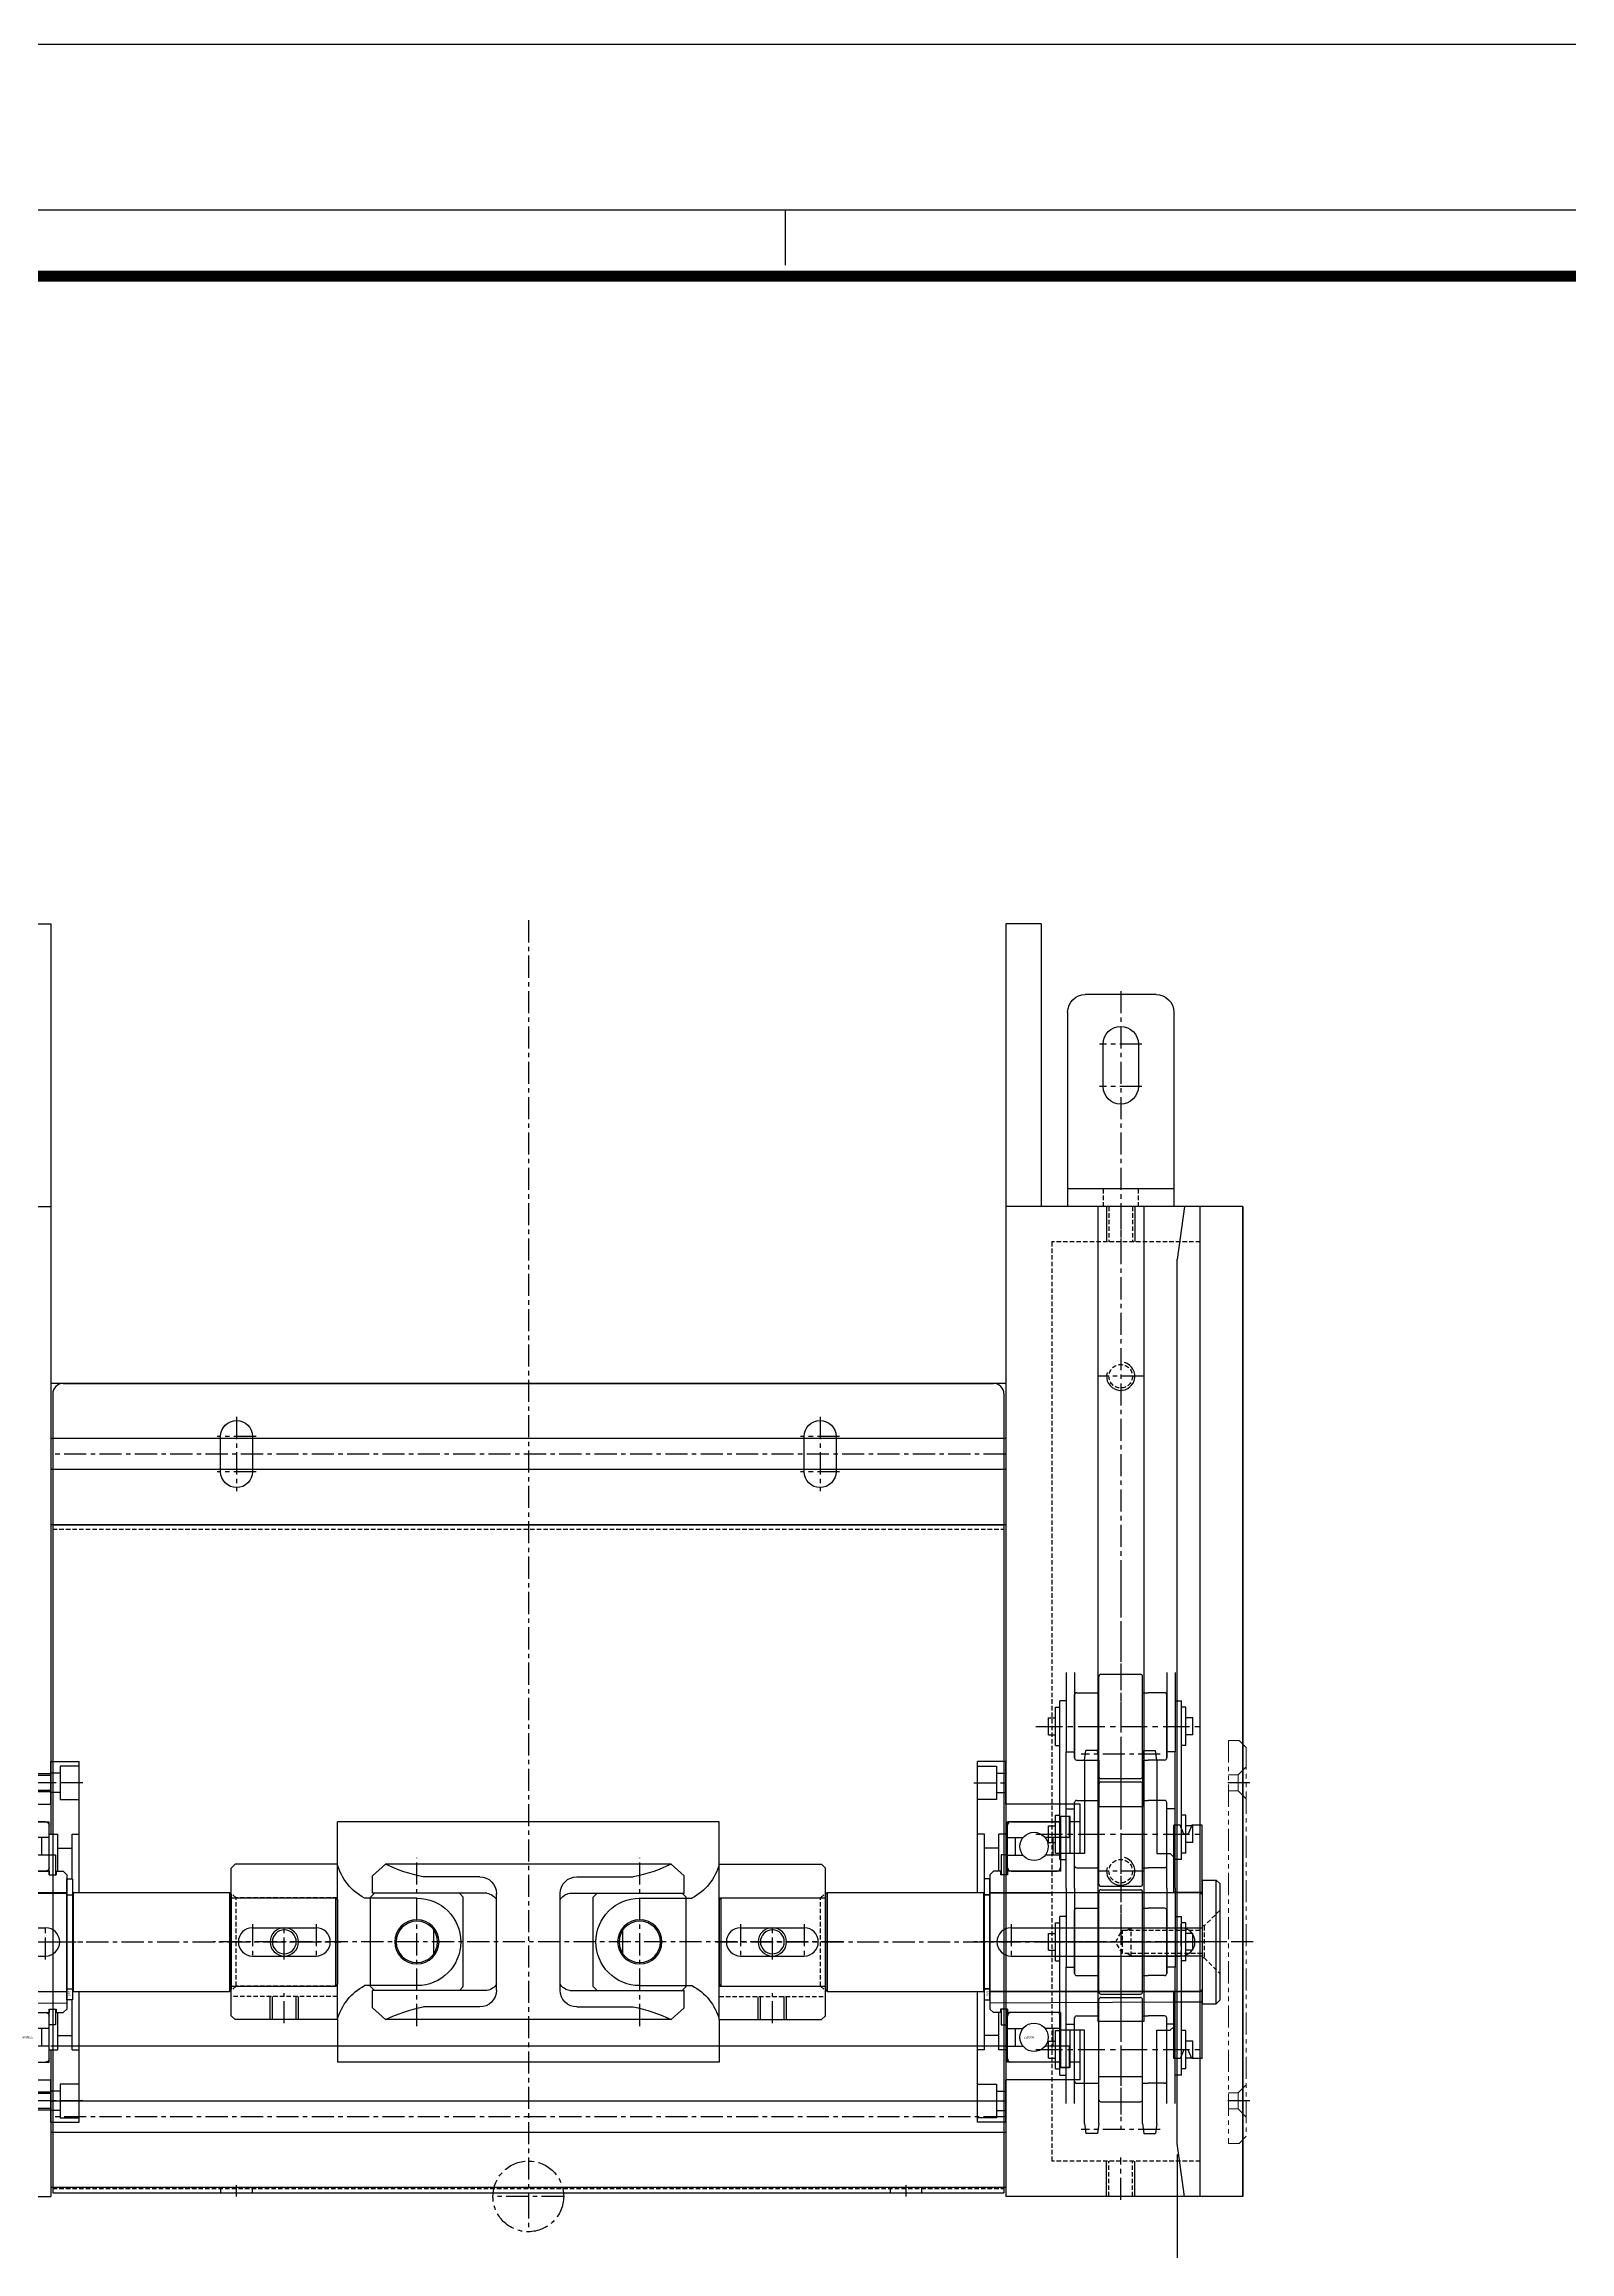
# Model space of a CAD drawing. Header units: inches. Extents: x 0 to 77285, y -118 to 40065.
# Drawn here: x 69333 to 69765, y 1114 to 1738 of the extents above; entities that cross this region are included whole.
import ezdxf
from ezdxf.enums import TextEntityAlignment as Align

# ---------------------------------------------------------------- set-up
doc = ezdxf.new("R2010")
doc.units = ezdxf.units.IN
doc.header["$LTSCALE"] = 5
doc.header["$MEASUREMENT"] = 0
for name, pattern in [('CENTER', [2, 1.25, -0.25, 0.25, -0.25]), ('HIDDEN', [0.375, 0.25, -0.125]), ('PHANTOM', [2.5, 1.25, -0.25, 0.25, -0.25, 0.25, -0.25])]:
    doc.linetypes.add(name, pattern=pattern)
for name, color, linetype in [('11', 1, 'CENTER'), ('22', 2, 'HIDDEN'), ('44', 4, 'Continuous'), ('55', 5, 'Continuous'), ('77', 40, 'HIDDEN'), ('99', 181, 'Continuous'), ('A', 8, 'Continuous'), ('B', 123, 'Continuous'), ('G', 231, 'Continuous'), ('T', 3, 'Continuous'), ('Y', 60, 'Continuous')]:
    doc.layers.add(name, color=color, linetype=linetype)
doc.layers.add('33', color=3, linetype='PHANTOM', lineweight=9)
doc.styles.add('SCI', font='')
doc.styles.get("Standard").update_dxf_attribs({"font": 'arial.ttf'})
doc.styles.get('SCI').set_extended_font_data('Gulim')
doc.dimstyles.new('SCH', dxfattribs={"dimtxt": 2.5, "dimasz": 2, "dimexe": 1.25, "dimexo": 0.625, "dimtad": 1, "dimdec": 8, "dimtxsty": 'SCI', "dimcen": 2.5, "dimclrd": 4, "dimclre": 4, "dimclrt": 7, "dimadec": 8, "dimazin": 2, "dimtfac": 1, "dimtdec": 8, "dimtmove": 0, "dimatfit": 3, "dimfxl": 1, "dimarcsym": 0})

# ---------------------------------------------------------------- blocks, each defined once
blk = doc.blocks.new('A$C60684f4e')
at = {"color": 2}
blk.add_line((172.5, -10), (172.5, -7.5), dxfattribs=at)
blk.add_lwpolyline([(12.5, -289.5), (12.5, -7.5), (412.5, -7.5), (412.5, -289.5)], close=True, dxfattribs=at)
at = {"color": 40, "const_width": 0.5}
blk.add_lwpolyline([(15.5, -286.5), (15.5, -10.5), (409.5, -10.5), (409.5, -286.5)], close=True, dxfattribs=at)
at = {"layer": 'Defpoints', "color": 1}
blk.add_lwpolyline([(0, -297), (0, 0), (420, 0), (420, -297)], close=True, dxfattribs=at)
blk = doc.blocks.new('A$Cb686dc58')
for p, q in [((0, 17.5), (0, -17.5)), ((0, 17.5), (4, 17.5)), ((4, 17.5), (5, 16.5)), ((4, -17.5), (4, 17.5)), ((5, 16.5), (5, -16.5)), ((0, -17.5), (4, -17.5)), ((4, -17.5), (5, -16.5))]:
    blk.add_line(p, q)
at = {"layer": '11'}
blk.add_line((6, 0), (-1, 0), dxfattribs=at)
at = {"layer": '22'}
for p, q in [((5, 8.9), (0.6, 4.5)), ((0.6, 4.5), (0, 4.5)), ((0.6, 4.5), (0.6, -4.5)), ((0.6, -4.5), (0, -4.5)), ((0.6, -4.5), (5, -8.9))]:
    blk.add_line(p, q, dxfattribs=at)
blk = doc.blocks.new('wehgweh3h4')
for p, q in [((-144.09, -1875.51), (-145.21, -1876.63)), ((-145.21, -1876.63), (-145.21, -1918.38)), ((-115.21, -1875.51), (-144.09, -1875.51)), ((-134.21, -1875.51), (-134.21, -1882.01)), ((-133.59, -1875.51), (-133.59, -1882.01)), ((-126.83, -1875.51), (-126.83, -1882.01)), ((-126.21, -1875.51), (-126.21, -1882.01)), ((-115.21, -1875.51), (-115.21, -1919.51)), ((-105.28, -1878.83), (-101.61, -1875.51)), ((-105.28, -1878.83), (-105.28, -1883.76)), ((-20.82, -1875.51), (-101.61, -1875.51)), ((-74.95, -1879.09), (-90.9, -1879.09)), ((-47.48, -1879.09), (-31.53, -1879.09)), ((-17.15, -1878.83), (-20.82, -1875.51)), ((-17.15, -1878.83), (-17.15, -1883.76)), ((-7.21, -1875.51), (21.66, -1875.51)), ((-7.21, -1875.51), (-7.21, -1919.51)), ((3.79, -1875.51), (3.79, -1882.01)), ((4.41, -1875.51), (4.41, -1882.01)), ((11.17, -1875.51), (11.17, -1882.01)), ((11.79, -1875.51), (11.79, -1882.01)), ((21.66, -1875.51), (22.79, -1876.63)), ((22.79, -1876.63), (22.79, -1918.38)), ((22.79, -1876.63), (22.79, -1918.38)), ((-92.71, -1885.13), (-107.5, -1885.13)), ((-105.84, -1884.88), (-104.71, -1883.76)), ((-105.84, -1884.88), (-105.84, -1910.13)), ((-72.92, -1883.76), (-105.28, -1883.76)), ((-79.59, -1884.88), (-80.71, -1883.76)), ((-79.59, -1884.88), (-79.59, -1910.13)), ((-70.21, -1883.83), (-70.21, -1911.18)), ((-52.21, -1883.83), (-52.21, -1911.18)), ((-49.51, -1883.76), (-17.15, -1883.76)), ((-42.84, -1884.88), (-41.71, -1883.76)), ((-42.84, -1884.88), (-42.84, -1910.13)), ((-29.71, -1885.13), (-14.93, -1885.13)), ((-16.59, -1884.88), (-17.71, -1883.76)), ((-16.59, -1884.88), (-16.59, -1910.13)), ((-87.91, -1893.51), (-87.91, -1901.51)), ((-34.52, -1893.51), (-34.52, -1901.51)), ((-92.71, -1909.88), (-107.5, -1909.88)), ((-104.71, -1911.26), (-105.84, -1910.13)), ((-79.59, -1910.13), (-80.71, -1911.26)), ((-42.84, -1910.13), (-41.71, -1911.26)), ((-29.71, -1909.88), (-14.93, -1909.88)), ((-17.71, -1911.26), (-16.59, -1910.13)), ((-72.92, -1911.26), (-105.28, -1911.26)), ((-105.28, -1911.26), (-105.28, -1916.19)), ((-105.28, -1916.19), (-101.61, -1919.51)), ((-74.95, -1915.92), (-90.9, -1915.92)), ((-49.51, -1911.26), (-17.15, -1911.26)), ((-47.48, -1915.92), (-31.53, -1915.92)), ((-17.15, -1916.19), (-20.82, -1919.51)), ((-17.15, -1911.26), (-17.15, -1916.19)), ((-144.09, -1919.51), (-145.21, -1918.38)), ((-115.21, -1919.51), (-144.09, -1919.51)), ((-20.82, -1919.51), (-101.61, -1919.51)), ((-7.21, -1919.51), (21.66, -1919.51)), ((21.66, -1919.51), (22.79, -1918.38))]:
    blk.add_line(p, q)
for centre, radius in [((-92.71, -1897.51), 6.25), ((-92.71, -1897.51), 5.85), ((-29.71, -1897.51), 6.25), ((-29.71, -1897.51), 5.85), ((-130.21, -1897.51), 4), ((-130.21, -1897.51), 3.38), ((7.79, -1897.51), 4), ((7.79, -1897.51), 3.38)]:
    blk.add_circle(centre, radius)
for centre, radius, start, end in [((-100.33, -1871.48), 15.42, 195.13842, 242.31276), ((-83.09, -1838), 41.83, 243.72225, 259.22967), ((-74.95, -1883.83), 4.74, 0, 90), ((-47.48, -1883.83), 4.74, 90, 180), ((-39.34, -1838), 41.83, 280.77033, 296.27775), ((-22.1, -1871.48), 15.42, 297.68724, 344.86158), ((-92.71, -1897.51), 12.38, 270, 90), ((-73.43, -1887.39), 3.67, 28.62612, 81.96707), ((-48.99, -1887.39), 3.67, 98.03293, 151.37388), ((-29.71, -1897.51), 12.38, 90, 270), ((-100.33, -1923.53), 15.42, 117.68724, 164.86158), ((-73.43, -1907.63), 3.67, 278.03293, 331.37388), ((-48.99, -1907.63), 3.67, 208.62612, 261.96707), ((-22.1, -1923.53), 15.42, 15.13842, 62.31276), ((-83.09, -1957.02), 41.83, 100.77033, 116.27775), ((-74.95, -1911.18), 4.74, 270, 0), ((-47.48, -1911.18), 4.74, 180, 270), ((-39.34, -1957.02), 41.83, 63.72225, 79.22967)]:
    blk.add_arc(centre, radius, start, end)
at = {"layer": '11'}
for p, q in [((-130.21, -1874.51), (-130.21, -1883.01)), ((-92.71, -1873.7), (-92.71, -1921.32)), ((-29.71, -1873.7), (-29.71, -1921.32)), ((7.79, -1874.51), (7.79, -1883.01)), ((27.79, -1897.51), (-150.21, -1897.51)), ((-130.21, -1892.51), (-130.21, -1902.51)), ((7.79, -1892.51), (7.79, -1902.51))]:
    blk.add_line(p, q, dxfattribs=at)
at = {"layer": '22'}
for p, q in [((-115.21, -1882.01), (-145.21, -1882.01)), ((-143.86, -1885.01), (-145.21, -1883.76)), ((-115.21, -1885.01), (-143.86, -1885.01)), ((-143.86, -1885.01), (-143.86, -1910.01)), ((-7.21, -1882.01), (22.79, -1882.01)), ((-7.21, -1885.01), (21.43, -1885.01)), ((21.43, -1885.01), (22.79, -1883.76)), ((21.43, -1885.01), (21.43, -1910.01)), ((-143.86, -1910.01), (-145.21, -1911.25)), ((-115.21, -1910.01), (-143.86, -1910.01)), ((-7.21, -1910.01), (21.43, -1910.01)), ((21.43, -1910.01), (22.79, -1911.25))]:
    blk.add_line(p, q, dxfattribs=at)
at = {"layer": '55'}
for p, q in [((-7.21, -1863.51), (-115.21, -1863.51)), ((-115.21, -1875.51), (-115.21, -1863.51)), ((-7.21, -1875.51), (-7.21, -1863.51)), ((-115.21, -1919.51), (-115.21, -1931.51)), ((-7.21, -1919.51), (-7.21, -1931.51)), ((-7.21, -1931.51), (-115.21, -1931.51))]:
    blk.add_line(p, q, dxfattribs=at)
blk = doc.blocks.new('A$Cb461930f')
for p, q in [((10, 12), (10.5, 12.5)), ((10.5, 12.5), (40, 12.5)), ((10.5, -12.5), (10.5, 12.5)), ((40, 13.5), (40.5, 14)), ((40, 13.5), (40, -13.5)), ((40.5, 14), (84.7, 14)), ((40.5, 14), (40.5, -14)), ((84.7, 14), (84.7, -14)), ((84.7, 13.3), (86.5, 13.3)), ((86.5, 14), (146, 14)), ((86.5, 14), (86.5, -14)), ((146, 14), (146.5, 13.5)), ((146, -14), (146, 14)), ((146.5, 13.5), (146.5, -13.5)), ((10, 12), (10, -12)), ((16, 4), (34, 4)), ((92.5, 4), (140.5, 4)), ((16, -4), (34, -4)), ((92.5, -4), (140.5, -4)), ((10, -12), (10.5, -12.5)), ((10.5, -12.5), (40, -12.5)), ((40, -13.5), (40.5, -14)), ((40.5, -14), (84.7, -14)), ((84.7, -13.3), (86.5, -13.3)), ((86.5, -14), (146, -14)), ((146, -14), (146.5, -13.5))]:
    blk.add_line(p, q)
for centre, start, end in [((16, 0), 90, 270), ((34, 0), 270, 90), ((92.5, 0), 90, 270), ((140.5, 0), 270, 90)]:
    blk.add_arc(centre, 4, start, end)
at = {"layer": '11'}
for p, q in [((9, 0), (147, 0)), ((16, 5), (16, -5)), ((34, 5), (34, -5)), ((92.5, 5), (92.5, -5)), ((140.5, 5), (140.5, -5))]:
    blk.add_line(p, q, dxfattribs=at)
at = {"layer": '22'}
for p, q in [((122.08, 0), (124, 3.32)), ((124, 3.32), (146.5, 3.32)), ((124, -3.32), (124, 3.32)), ((126.5, -4), (126.5, 4)), ((124, -3.32), (122.08, 0)), ((146.5, -3.32), (124, -3.32))]:
    blk.add_line(p, q, dxfattribs=at)
at = {"layer": 'T'}
for p, q in [((125.33, 3.32), (126.5, 4)), ((126.5, 4), (146.5, 4)), ((126.5, -4), (125.33, -3.32)), ((146.5, -4), (126.5, -4))]:
    blk.add_line(p, q, dxfattribs=at)
blk = doc.blocks.new('A$Cc4495199')
for p, q in [((-350, 17), (-349.5, 17.5)), ((-350, 17), (-350, -17)), ((-349.5, 17.5), (-203, 17.5)), ((-349.5, -17.5), (-349.5, 17.5)), ((-203, 17.5), (-203, -17.5)), ((-200, 14), (-128.3, 14)), ((-128.3, 14), (-128.3, -14)), ((-128.3, 13.3), (-126.5, 13.3)), ((-126.5, 14), (-66.5, 14)), ((-126.5, 14), (-126.5, -14)), ((-66.5, 14), (-66.5, -14)), ((-66.5, 13.3), (-64.7, 13.3)), ((-64.7, 14), (-20.5, 14)), ((-64.7, 14), (-64.7, -14)), ((-20.5, 14), (-20, 13.5)), ((-20.5, 14), (-20.5, -14)), ((-20, 13.5), (-20, -13.5)), ((-20, 12.5), (9.5, 12.5)), ((9.5, 12.5), (10, 12)), ((9.5, 12.5), (9.5, -12.5)), ((10, 12), (10, -12)), ((-334.5, 5), (-223.5, 5)), ((-120.5, 4), (-72.5, 4)), ((-14, 4), (4, 4)), ((-334.5, -5), (-223.5, -5)), ((-120.5, -4), (-72.5, -4)), ((-14, -4), (4, -4)), ((9.5, -12.5), (10, -12)), ((-350, -17), (-349.5, -17.5)), ((-349.5, -17.5), (-203, -17.5)), ((-200, -14), (-128.3, -14)), ((-128.3, -13.3), (-126.5, -13.3)), ((-126.5, -14), (-66.5, -14)), ((-66.5, -13.3), (-64.7, -13.3)), ((-64.7, -14), (-20.5, -14)), ((-20.5, -14), (-20, -13.5)), ((-20, -12.5), (9.5, -12.5))]:
    blk.add_line(p, q)
for centre, radius, start, end in [((-200, 17), 3, 180, 270), ((-334.5, 0), 5, 90, 270), ((-223.5, 0), 5, 270, 90), ((-120.5, 0), 4, 90, 270), ((-72.5, 0), 4, 270, 90), ((-14, 0), 4, 90, 270), ((4, 0), 4, 270, 90), ((-200, -17), 3, 90, 180)]:
    blk.add_arc(centre, radius, start, end)
at = {"layer": '11'}
for p, q in [((-351, 10), (-330.58, 10)), ((-351, 0), (11, 0)), ((-334.5, 6), (-334.5, -6)), ((-223.5, 6), (-223.5, -6)), ((-120.5, -5), (-120.5, 5)), ((-72.5, -5), (-72.5, 5)), ((-14, 5), (-14, -5)), ((4, 5), (4, -5)), ((-351, -10), (-330.58, -10))]:
    blk.add_line(p, q, dxfattribs=at)
at = {"layer": '22'}
for p, q in [((-335, 13), (-335, 7)), ((-350, 12.46), (-333, 12.46)), ((-333, 7.54), (-350, 7.54)), ((-333, 12.46), (-331.58, 10)), ((-333, 12.46), (-333, 7.54)), ((-331.58, 10), (-333, 7.54)), ((-350, -7.54), (-333, -7.54)), ((-333, -12.46), (-350, -12.46)), ((-335, -7), (-335, -13)), ((-333, -7.54), (-331.58, -10)), ((-333, -7.54), (-333, -12.46)), ((-331.58, -10), (-333, -12.46))]:
    blk.add_line(p, q, dxfattribs=at)
at = {"layer": 'T'}
for p, q in [((-350, 13), (-335, 13)), ((-335, 13), (-334.06, 12.46)), ((-335, 7), (-350, 7)), ((-334.06, 7.54), (-335, 7)), ((-350, -7), (-335, -7)), ((-335, -7), (-334.06, -7.54)), ((-334.06, -12.46), (-335, -13)), ((-335, -13), (-350, -13))]:
    blk.add_line(p, q, dxfattribs=at)
blk = doc.blocks.new('A$Ce3640bff')
for name, p in [('A$Cc4495199', (138, 0)), ('A$Cb461930f', (246, 0)), ('A$Cb686dc58', (392.5, 0))]:
    blk.add_blockref(name, p)
at = {"layer": '44', "xscale": -1, "rotation": 180}
blk.add_blockref('wehgweh3h4', (263.21, -1897.51), dxfattribs=at)
blk = doc.blocks.new('A$Ce95bc381')
for p, q in [((0, 280), (0, 0)), ((0, 280), (16.5, 280)), ((16.5, 280), (18.5, 265)), ((18.5, 265), (18.5, 15)), ((16.5, 0), (18.5, 15)), ((0, 0), (16.5, 0))]:
    blk.add_line(p, q)
blk = doc.blocks.new('FINALrf2040vrp-sc')
for p, q in [((0, 0), (18.7, 0)), ((6.7, 1.5), (44.1, 1.5)), ((6.7, 1.5), (6.7, 0)), ((8.2, 2.5), (8.2, 1.5)), ((8.2, 2.5), (17.2, 2.5)), ((10.715, 4.15), (14.685, 4.15)), ((10.715, 4.15), (10.715, 2.5)), ((14.685, 4.15), (14.685, 2.5)), ((17.2, 2.5), (17.2, 1.5)), ((18.7, 0), (32.1, 0)), ((18.7, 0), (18.7, -2)), ((32.1, 0), (32.1, -2)), ((50.8, 0), (32.1, 0)), ((33.6, 2.5), (42.6, 2.5)), ((33.6, 2.5), (33.6, 1.5)), ((36.115, 4.15), (36.115, 2.5)), ((36.115, 4.15), (40.085, 4.15)), ((40.085, 4.15), (40.085, 2.5)), ((42.6, 2.5), (42.6, 1.5)), ((44.1, 0), (44.1, 1.5)), ((0, -2), (20.14, -2)), ((4.76, -2.5), (4.76, -6.35)), ((20.64, -2.5), (20.64, -6.35)), ((30.16, -2.5), (30.16, -6.35)), ((50.8, -2), (30.66, -2)), ((30.66, -2), (45.54, -2)), ((46.04, -2.5), (46.04, -6.35)), ((0.4, -8.2), (0.4, -17.5)), ((0.9, -7.7), (24.5, -7.7)), ((4.76, -6.35), (4.76, -7.7)), ((20.64, -6.35), (20.64, -7.7)), ((25, -8.2), (25, -17.5)), ((25.8, -8.2), (25.8, -17.5)), ((26.3, -7.7), (49.9, -7.7)), ((30.16, -6.35), (30.16, -7.7)), ((46.04, -6.35), (46.04, -7.7)), ((50.4, -8.2), (50.4, -17.5)), ((0.9, -18), (24.5, -18)), ((4.76, -18), (4.76, -19.35)), ((4.76, -23.2), (4.76, -19.35)), ((20.64, -18), (20.64, -19.35)), ((20.64, -23.2), (20.64, -19.35)), ((26.3, -18), (49.9, -18)), ((30.16, -18), (30.16, -19.35)), ((30.16, -23.2), (30.16, -19.35)), ((46.04, -18), (46.04, -19.35)), ((46.04, -23.2), (46.04, -19.35)), ((0, -23.7), (20.14, -23.7)), ((0, -25.7), (18.7, -25.7)), ((6.7, -27.2), (6.7, -25.7)), ((18.7, -25.7), (18.7, -23.7)), ((18.7, -25.7), (32.1, -25.7)), ((30.66, -23.7), (45.54, -23.7)), ((50.8, -23.7), (30.66, -23.7)), ((32.1, -25.7), (32.1, -23.7)), ((50.8, -25.7), (32.1, -25.7)), ((44.1, -25.7), (44.1, -27.2)), ((6.7, -27.2), (44.1, -27.2)), ((8.2, -28.2), (8.2, -27.2)), ((8.2, -28.2), (17.2, -28.2)), ((10.715, -29.85), (10.715, -28.2)), ((10.715, -29.85), (14.685, -29.85)), ((14.685, -29.85), (14.685, -28.2)), ((17.2, -28.2), (17.2, -27.2)), ((33.6, -28.2), (33.6, -27.2)), ((33.6, -28.2), (42.6, -28.2)), ((36.115, -29.85), (36.115, -28.2)), ((36.115, -29.85), (40.085, -29.85)), ((40.085, -29.85), (40.085, -28.2)), ((42.6, -28.2), (42.6, -27.2))]:
    blk.add_line(p, q)
for centre, start, end in [((5.26, -2.5), 90, 180), ((20.14, -2.5), 0, 90), ((30.66, -2.5), 90, 180), ((45.54, -2.5), 0, 90), ((0.9, -8.2), 90, 180), ((24.5, -8.2), 0, 90), ((26.3, -8.2), 90, 180), ((49.9, -8.2), 0, 90), ((0.9, -17.5), 180, 270), ((24.5, -17.5), 270, 0), ((26.3, -17.5), 180, 270), ((49.9, -17.5), 270, 0), ((5.26, -23.2), 180, 270), ((20.14, -23.2), 270, 0), ((30.66, -23.2), 180, 270), ((45.54, -23.2), 270, 0)]:
    blk.add_arc(centre, 0.5, start, end)
at = {"layer": '11'}
for p, q in [((12.7, 7.15), (12.7, -32.85)), ((38.1, 7.15), (38.1, -32.85))]:
    blk.add_line(p, q, dxfattribs=at)
blk = doc.blocks.new('A$C006C2B59')
at = {"layer": '11'}
blk.add_line((-60.19, 0), (67.37, 0), dxfattribs=at)
at = {"rotation": 179.9999999999999}
for p in [(12.7, -12.85), (63.5, -12.85)]:
    blk.add_blockref('FINALrf2040vrp-sc', p, dxfattribs=at)
blk = doc.blocks.new('A$C5e2ff37b')
for p, q in [((0, 12.5), (-9, 12.5)), ((-9, 12.5), (-9, -31)), ((0, 12.5), (0, -31)), ((-9, 4), (-4.6, 4)), ((-4.6, 4), (-4.6, -4)), ((-4.6, 2.25), (0, 2.25)), ((-4.6, -4), (-9, -4)), ((-4.6, -2.25), (0, -2.25)), ((-9, -10), (0, -10)), ((-9, -59), (-9, -102.5)), ((0, -59), (0, -102.5)), ((0, -80), (-9, -80)), ((-9, -86), (-4.6, -86)), ((-4.6, -86), (-4.6, -94)), ((-4.6, -87.75), (0, -87.75)), ((-4.6, -92.25), (0, -92.25)), ((-4.6, -94), (-9, -94)), ((0, -102.5), (-9, -102.5))]:
    blk.add_line(p, q)
at = {"layer": '11'}
for p, q in [((-10, 0), (1, 0)), ((-10, -45), (1, -45)), ((-10, -90), (1, -90))]:
    blk.add_line(p, q, dxfattribs=at)
blk = doc.blocks.new('A$C989ff7f7')
for p, q in [((0, 6), (0, -6)), ((0, 6), (8, 6)), ((2.6, 2.75), (0, 2.75)), ((2.6, -4.75), (2.6, 4.75)), ((2.6, 4.75), (8, 4.75)), ((8, 6), (8, -31)), ((-21, -6), (-21, -20)), ((-21, -6), (0, -6)), ((2.6, -2.75), (0, -2.75)), ((8, -4.75), (2.6, -4.75)), ((-21, -11), (-18.2, -11)), ((-18.2, -9.5), (-18.2, -20)), ((-18.2, -9.5), (-15.5, -9.5)), ((-15.5, -9.5), (-15.5, -20)), ((-15.5, -11), (-0.5, -11)), ((-0.5, -11), (-0.5, -25)), ((-0.5, -14.5), (2, -14.5)), ((2, -14.5), (2, -25)), ((2, -18.5), (6, -18.5)), ((6, -14.5), (6, -28.6)), ((6, -14.5), (8, -14.5)), ((8, -59), (8, -96)), ((-0.5, -65), (-0.5, -79)), ((2, -65), (2, -75.5)), ((6, -62.81), (6, -75.5)), ((-21, -70), (-21, -84)), ((-18.2, -70), (-18.2, -80.5)), ((-15.5, -70), (-15.5, -80.5)), ((2, -71.5), (6, -71.5)), ((-21, -79), (-18.2, -79)), ((-18.2, -80.5), (-15.5, -80.5)), ((-15.5, -79), (-0.5, -79)), ((-0.5, -75.5), (2, -75.5)), ((6, -75.5), (8, -75.5)), ((-21, -84), (0, -84)), ((0, -84), (0, -96)), ((2.6, -87.25), (0, -87.25)), ((2.6, -94.75), (2.6, -85.25)), ((2.6, -85.25), (8, -85.25)), ((2.6, -92.75), (0, -92.75)), ((0, -96), (8, -96)), ((8, -94.75), (2.6, -94.75))]:
    blk.add_line(p, q)
at = {"layer": '11'}
for p, q in [((9, 0), (-1, 0)), ((-22, -45), (9, -45)), ((9, -90), (-1, -90))]:
    blk.add_line(p, q, dxfattribs=at)
blk = doc.blocks.new('A$C3cb9157a')
for p, q in [((-15, 20), (-15, 33)), ((-14, 34), (-1, 34)), ((0, 33), (0, 20)), ((-15, 29.5), (-10.62, 29.5)), ((-12.81, 24.5), (-12.81, 29.5)), ((0, 29.5), (-4.38, 29.5)), ((-2.19, 24.5), (-2.19, 29.5)), ((-15, 24.5), (-10.62, 24.5)), ((-14, 20), (-1, 20)), ((0, 24.5), (-4.38, 24.5)), ((-15, -33), (-15, -20)), ((-15, -24.5), (-10.62, -24.5)), ((-1, -20), (-14, -20)), ((-12.81, -29.5), (-12.81, -24.5)), ((0, -24.5), (-4.38, -24.5)), ((-2.19, -29.5), (-2.19, -24.5)), ((0, -20), (0, -33)), ((-15, -29.5), (-10.62, -29.5)), ((0, -29.5), (-4.38, -29.5)), ((-1, -34), (-14, -34))]:
    blk.add_line(p, q)
for centre in [(-7.5, 27), (-7.5, -27)]:
    blk.add_circle(centre, 4)
for centre, start, end in [((-14, 33), 90, 180), ((-1, 33), 0, 90), ((-14, 21), 180, 270), ((-1, 21), 270, 0), ((-14, -21), 90, 180), ((-1, -21), 0, 90), ((-14, -33), 180, 270), ((-1, -33), 270, 360)]:
    blk.add_arc(centre, 1, start, end)
at = {"layer": '11'}
blk.add_line((-16, 0), (1, 0), dxfattribs=at)
at = {"layer": '44'}
blk.add_text('6008ZZ', height=0.6, dxfattribs=at).set_placement((-7.5, 26.7))
blk = doc.blocks.new('A$C1d9063d8')
for p, q in [((-2.5, 35.5), (-2.5, 29.5)), ((0, 35.5), (-2.5, 35.5)), ((0, 29.5), (0, 35.5)), ((-2.5, 29.5), (0, 29.5)), ((-2.5, -29.5), (0, -29.5)), ((-2.5, -29.5), (-2.5, -35.5)), ((0, -35.5), (0, -29.5)), ((-2.5, -35.5), (0, -35.5))]:
    blk.add_line(p, q)
at = {"layer": '11'}
blk.add_line((-3.5, 0), (1.2, 0), dxfattribs=at)
blk = doc.blocks.new('A$C24dafc05')
for p, q in [((0, 23.5), (0, 19)), ((1.8, 23.5), (0, 23.5)), ((0, 19), (1.8, 19)), ((1.8, 19), (1.8, 23.5)), ((0, -19), (1.8, -19)), ((0, -19), (0, -24.67)), ((0, -24.67), (1.8, -24.67)), ((1.8, -24.67), (1.8, -19))]:
    blk.add_line(p, q)
at = {"layer": '11'}
blk.add_line((-1, 0), (2.9, 0), dxfattribs=at)
blk = doc.blocks.new('A$C85a5e17c')
for p, q in [((0, 16.4), (0, -17.81)), ((1.6, 16.4), (0, 16.4)), ((0, 13.3), (1.6, 13.3)), ((1.6, -17.81), (1.6, 16.4)), ((0, -13.3), (1.6, -13.3)), ((0, -17.81), (1.6, -17.81))]:
    blk.add_line(p, q)
at = {"layer": '11'}
blk.add_line((-1, 0), (2.65, 0), dxfattribs=at)
at = {"layer": '44', "style": 'SCI'}
blk.add_text('S28', height=0.6, rotation=90, dxfattribs=at).set_placement((0.74, 13.81), align=Align.MIDDLE_LEFT)
blk = doc.blocks.new('A$C15782971')
for p, q in [((-360, 0), (-102.5, 0)), ((-360, -10), (-360, 0)), ((-280, -67), (-280, 0)), ((-119.07, 0), (-119.07, -11.6)), ((-114.93, -11.6), (-114.93, 0)), ((-111, -13), (-111, 0)), ((-91, 4.5), (-92, 3.5)), ((-92, 1.45), (-92, 3.5)), ((-92, 1.45), (-92, 3.5)), ((-92, 1.45), (-91, 1.45)), ((-91, 4.5), (-85.71, 4.5)), ((-91, -0.5), (-91, 1.45)), ((-86, -47.5), (-85.71, 4.5)), ((-58, 4.5), (-53, 4.5)), ((-58, -47.5), (-58, 4.5)), ((-54.99, -47.5), (-54.7, 4.5)), ((-53, 4.5), (-52, 3.5)), ((-53, 1.45), (-52, 1.45)), ((-53, -0.5), (-53, 1.45)), ((-52, 1.45), (-52, 3.5)), ((-52, 1.45), (-52, 3.5)), ((-41.5, 0), (0, 0)), ((-33, -13), (-33, 0)), ((-29.07, 0), (-29.07, -11.6)), ((-24.93, -11.6), (-24.93, 0)), ((0, -67), (0, 0)), ((-92, -0.5), (-91, -0.5)), ((-92, -15.5), (-92, -0.5)), ((-53, -0.5), (-52, -0.5)), ((-52, -15.5), (-52, -0.5)), ((-360, -10), (-280, -10)), ((-119.5, -10), (-114.5, -10)), ((-119.07, -11.6), (-117, -12.79)), ((-119.07, -11.6), (-114.93, -11.6)), ((-117, -12.79), (-114.93, -11.6)), ((-29.5, -10), (-24.5, -10)), ((-29.07, -11.6), (-27, -12.79)), ((-29.07, -11.6), (-24.93, -11.6)), ((-27, -12.79), (-24.93, -11.6)), ((-97, -22.3), (-97, -15.5)), ((-97, -15.5), (-92, -15.5)), ((-52, -15.5), (-47, -15.5)), ((-47, -22.3), (-47, -15.5)), ((-123.36, -22.3), (-126.18, -22.65)), ((-126.18, -25.95), (-126.18, -22.65)), ((-123.36, -22.3), (-97, -22.3)), ((-20.64, -22.3), (-47, -22.3)), ((-20.64, -22.3), (-17.82, -22.65)), ((-17.82, -25.95), (-17.82, -22.65)), ((-280, -26), (-49.5, -26)), ((-123.36, -26.3), (-126.18, -25.95)), ((-123.36, -26.3), (-110.21, -26.3)), ((-110.21, -38.7), (-110.21, -26.3)), ((-49.5, -39), (-49.5, -26)), ((-33.79, -38.7), (-33.79, -26.3)), ((-20.64, -26.3), (-33.79, -26.3)), ((-20.64, -26.3), (-17.82, -25.95)), ((-280, -39), (-49.5, -39)), ((-123.36, -38.7), (-126.18, -39.05)), ((-126.18, -39.05), (-126.18, -42.35)), ((-123.36, -42.7), (-126.18, -42.35)), ((-123.36, -38.7), (-110.21, -38.7)), ((-123.36, -42.7), (-97, -42.7)), ((-97, -42.7), (-97, -46.5)), ((-47, -42.7), (-47, -46.5)), ((-20.64, -42.7), (-47, -42.7)), ((-20.64, -38.7), (-33.79, -38.7)), ((-20.64, -38.7), (-17.82, -39.05)), ((-20.64, -42.7), (-17.82, -42.35)), ((-17.82, -39.05), (-17.82, -42.35)), ((-86, -47.5), (-105, -47.5)), ((-105, -49.3), (-105, -47.5)), ((-102.5, -50.35), (-105, -49.3)), ((-96, -47.5), (-97, -46.5)), ((-86, -47.5), (-96, -47.5)), ((-86, -55.5), (-86, -47.5)), ((-48, -47.5), (-58, -47.5)), ((-58, -55.5), (-58, -47.5)), ((-39, -47.5), (-54.99, -47.5)), ((-54.99, -55.5), (-54.99, -47.5)), ((-48, -47.5), (-47, -46.5)), ((-41.5, -50.35), (-39, -49.3)), ((-39, -49.3), (-39, -47.5)), ((-105, -55), (-280, -55)), ((-118.62, -63), (-118.62, -55)), ((-115.38, -63), (-115.38, -55)), ((-107, -63), (-107, -55)), ((-105, -52.6), (-102.5, -51.55)), ((-105, -55.5), (-105, -52.6)), ((-86, -55.5), (-105, -55.5)), ((-102.5, -51.55), (-102.5, -50.35)), ((-39, -55.5), (-58, -55.5)), ((-41.5, -51.55), (-41.5, -50.35)), ((-39, -52.6), (-41.5, -51.55)), ((-39, -55.5), (-39, -52.6)), ((0, -55), (-39, -55)), ((-37, -63), (-37, -55)), ((-28.62, -63), (-28.62, -55)), ((-25.38, -63), (-25.38, -55)), ((-280, -67), (-129.5, -67)), ((-129.5, -63), (-86, -63)), ((-129.5, -67), (-129.5, -63)), ((-58, -63), (-14.5, -63)), ((-14.5, -67), (-14.5, -63)), ((-14.5, -67), (0, -67))]:
    blk.add_line(p, q)
at = {"layer": '11'}
for p, q in [((-117, 1), (-117, -13.79)), ((-72, -48.5), (-72, 5.5)), ((-72, -68), (-72, 1)), ((-27, 1), (-27, -13.79)), ((-125.07, -43.7), (-125.07, -21.3)), ((-18.93, -43.7), (-18.93, -21.3)), ((-232, -26), (-232, -39)), ((-92, -26), (-92, -39)), ((-281, -32.5), (-269, -32.5)), ((-280, -32.5), (-18.93, -32.5)), ((1, -32.5), (-11, -32.5)), ((-72, -56.5), (-72, -46.5)), ((-117, -64), (-117, -54)), ((-27, -64), (-27, -54))]:
    blk.add_line(p, q, dxfattribs=at)
at = {"layer": '22'}
for p, q in [((-270, -13), (-10, -13)), ((-270, -55), (-270, -13)), ((-10, -55), (-10, -13)), ((-280, -29.18), (-270, -29.18)), ((0, -29.18), (-10, -29.18)), ((-280, -35.82), (-270, -35.82)), ((0, -35.82), (-10, -35.82))]:
    blk.add_line(p, q, dxfattribs=at)
at = {"layer": '77'}
for centre in [(-232, -32.5), (-92, -32.5)]:
    blk.add_circle(centre, 3.32, dxfattribs=at)
at = {"layer": 'T'}
for p, q in [((-119.5, 0), (-119.5, -10)), ((-114.5, -10), (-114.5, 0)), ((-29.5, 0), (-29.5, -10)), ((-24.5, -10), (-24.5, 0)), ((-119.5, -10), (-119.07, -10.75)), ((-114.93, -10.75), (-114.5, -10)), ((-29.5, -10), (-29.07, -10.75)), ((-24.93, -10.75), (-24.5, -10)), ((-280, -28.5), (-270, -28.5)), ((0, -28.5), (-10, -28.5)), ((-280, -36.5), (-270, -36.5)), ((0, -36.5), (-10, -36.5)), ((-119, -63), (-119, -55)), ((-115, -63), (-115, -55)), ((-29, -63), (-29, -55)), ((-25, -63), (-25, -55))]:
    blk.add_line(p, q, dxfattribs=at)
for centre in [(-232, -32.5), (-92, -32.5)]:
    blk.add_arc(centre, 4, 255, 165, dxfattribs=at)
at = {"xscale": -1, "rotation": 270}
blk.add_blockref('A$C989ff7f7', (-27, 0), dxfattribs=at)
at = {"layer": '11', "xscale": -1, "rotation": 270}
for name, p in [('A$C24dafc05', (-72, -0.5)), ('A$C1d9063d8', (-72, -15.5))]:
    blk.add_blockref(name, p, dxfattribs=at)
at = {"layer": '44', "xscale": -1, "rotation": 270}
for name, p in [('A$C85a5e17c', (-72, 4.5)), ('A$C3cb9157a', (-72, -0.5))]:
    blk.add_blockref(name, p, dxfattribs=at)
at = {"layer": '44', "rotation": 270}
blk.add_blockref('A$C85a5e17c', (-72, -55.5), dxfattribs=at)
at = {"layer": '99', "xscale": -1, "rotation": 270}
blk.add_blockref('A$C5e2ff37b', (-27, -63), dxfattribs=at)
at = {"layer": 'B', "xscale": 1.200000000000001, "yscale": 1.200000000000001, "zscale": 1.200000000000001}
blk.add_blockref('A$C006C2B59', (-102.48, -32.5), dxfattribs=at)
at = {"layer": 'G', "xscale": -1, "rotation": 270}
blk.add_blockref('A$Ce95bc381', (-280, -67), dxfattribs=at)
blk = doc.blocks.new('A$C3918d32b')
for p, q in [((0, -57), (0, 57)), ((3, 57), (0, 57)), ((5, 55), (3, 57)), ((5, -55), (5, 55)), ((2.7, 47.25), (0, 47.25)), ((5, 49.55), (2.7, 47.25)), ((2.7, 47.25), (2.7, 42.75)), ((2.7, 42.75), (0, 42.75)), ((2.7, 42.75), (5, 40.45)), ((2.7, -42.75), (0, -42.75)), ((5, -40.45), (2.7, -42.75)), ((2.7, -42.75), (2.7, -47.25)), ((2.7, -47.25), (0, -47.25)), ((2.7, -47.25), (5, -49.55)), ((5, -55), (3, -57)), ((3, -57), (0, -57))]:
    blk.add_line(p, q)
at = {"layer": '11'}
for p, q in [((6, 45), (-1, 45)), ((7, 0), (-2, 0)), ((6, -45), (-1, -45))]:
    blk.add_line(p, q, dxfattribs=at)
blk = doc.blocks.new('A$Ca9249236')
for p, q in [((-280, 67), (-280, 0)), ((-280, 67), (0, 67)), ((0, 67), (0, 0)), ((0, 55), (-280, 55)), ((-86, 55.5), (-105, 55.5)), ((-105, 55.5), (-105, 52.6)), ((-105, 52.6), (-102.5, 51.55)), ((-102.5, 50.35), (-105, 49.3)), ((-102.5, 51.55), (-102.5, 50.35)), ((-86, 55.5), (-86, 47.5)), ((-39, 55.5), (-58, 55.5)), ((-58, 55.5), (-58, 47.5)), ((-54.99, 55.5), (-54.99, 47.5)), ((-39, 52.6), (-41.5, 51.55)), ((-41.5, 51.55), (-41.5, 50.35)), ((-41.5, 50.35), (-39, 49.3)), ((-39, 55.5), (-39, 52.6)), ((-105, 49.3), (-105, 47.5)), ((-86, 47.5), (-105, 47.5)), ((-96, 47.5), (-97, 46.5)), ((-97, 42.7), (-97, 46.5)), ((-86, 47.5), (-96, 47.5)), ((-86, 47.5), (-85.71, -4.5)), ((-58, 47.5), (-58, -4.5)), ((-48, 47.5), (-58, 47.5)), ((-54.99, 47.5), (-54.7, -4.5)), ((-39, 47.5), (-54.99, 47.5)), ((-48, 47.5), (-47, 46.5)), ((-47, 42.7), (-47, 46.5)), ((-39, 49.3), (-39, 47.5)), ((-280, 39), (-49.5, 39)), ((-123.36, 42.7), (-126.18, 42.35)), ((-126.18, 39.05), (-126.18, 42.35)), ((-123.36, 38.7), (-126.18, 39.05)), ((-123.36, 42.7), (-97, 42.7)), ((-123.36, 38.7), (-110.21, 38.7)), ((-110.21, 38.7), (-110.21, 26.3)), ((-49.5, 39), (-49.5, 26)), ((-20.64, 42.7), (-47, 42.7)), ((-33.79, 38.7), (-33.79, 26.3)), ((-20.64, 38.7), (-33.79, 38.7)), ((-20.64, 42.7), (-17.82, 42.35)), ((-20.64, 38.7), (-17.82, 39.05)), ((-17.82, 39.05), (-17.82, 42.35)), ((-280, 26), (-49.5, 26)), ((-123.36, 26.3), (-126.18, 25.95)), ((-126.18, 25.95), (-126.18, 22.65)), ((-123.36, 26.3), (-110.21, 26.3)), ((-20.64, 26.3), (-33.79, 26.3)), ((-20.64, 26.3), (-17.82, 25.95)), ((-17.82, 25.95), (-17.82, 22.65)), ((-123.36, 22.3), (-126.18, 22.65)), ((-123.36, 22.3), (-97, 22.3)), ((-97, 22.3), (-97, 15.5)), ((-47, 22.3), (-47, 15.5)), ((-20.64, 22.3), (-47, 22.3)), ((-20.64, 22.3), (-17.82, 22.65)), ((-97, 15.5), (-92, 15.5)), ((-92, 15.5), (-92, 0.5)), ((-52, 15.5), (-47, 15.5)), ((-52, 15.5), (-52, 0.5)), ((-360, 10), (-280, 10)), ((-360, 10), (-360, 0)), ((-360, 0), (0, 0)), ((-92, 0.5), (-91, 0.5)), ((-91, 0.5), (-91, -1.45)), ((-53, 0.5), (-52, 0.5)), ((-53, 0.5), (-53, -1.45)), ((-92, -1.45), (-91, -1.45)), ((-92, -1.45), (-92, -3.5)), ((-92, -1.45), (-92, -3.5)), ((-91, -4.5), (-92, -3.5)), ((-91, -4.5), (-85.71, -4.5)), ((-58, -4.5), (-53, -4.5)), ((-53, -1.45), (-52, -1.45)), ((-53, -4.5), (-52, -3.5)), ((-52, -1.45), (-52, -3.5)), ((-52, -1.45), (-52, -3.5))]:
    blk.add_line(p, q)
at = {"layer": '11'}
for p, q in [((-72, 56.5), (-72, 46.5)), ((-72, 48.5), (-72, -5.5)), ((-232, 39), (-232, 26)), ((-125.07, 43.7), (-125.07, 21.3)), ((-92, 39), (-92, 26)), ((-18.93, 43.7), (-18.93, 21.3)), ((-281, 32.5), (-269, 32.5)), ((-280, 32.5), (-18.93, 32.5)), ((1, 32.5), (-11, 32.5))]:
    blk.add_line(p, q, dxfattribs=at)
at = {"layer": '22'}
for p, q in [((-270, 55), (-270, 13)), ((-10, 55), (-10, 13)), ((-280, 35.82), (-270, 35.82)), ((0, 35.82), (-10, 35.82)), ((-280, 29.18), (-270, 29.18)), ((0, 29.18), (-10, 29.18)), ((-270, 13), (-10, 13))]:
    blk.add_line(p, q, dxfattribs=at)
at = {"layer": '77'}
for centre in [(-232, 32.5), (-92, 32.5)]:
    blk.add_circle(centre, 3.32, dxfattribs=at)
at = {"layer": 'T'}
for p, q in [((-280, 36.5), (-270, 36.5)), ((0, 36.5), (-10, 36.5)), ((-280, 28.5), (-270, 28.5)), ((0, 28.5), (-10, 28.5))]:
    blk.add_line(p, q, dxfattribs=at)
for centre in [(-232, 32.5), (-92, 32.5)]:
    blk.add_arc(centre, 4, 255, 165, dxfattribs=at)
at = {"rotation": 270}
blk.add_blockref('A$C989ff7f7', (-27, 0), dxfattribs=at)
at = {"layer": '11', "rotation": 270}
for name, p in [('A$C1d9063d8', (-72, 15.5)), ('A$C24dafc05', (-72, 0.5))]:
    blk.add_blockref(name, p, dxfattribs=at)
at = {"layer": '33', "xscale": -1, "rotation": 270}
blk.add_blockref('A$C3918d32b', (-72, 63), dxfattribs=at)
at = {"layer": '44', "rotation": 270}
for name, p in [('A$C3cb9157a', (-72, 0.5)), ('A$C85a5e17c', (-72, -4.5))]:
    blk.add_blockref(name, p, dxfattribs=at)
at = {"layer": 'B', "xscale": 1.200000000000001, "yscale": 1.200000000000001, "zscale": 1.200000000000001}
blk.add_blockref('A$C006C2B59', (-102.48, 32.5), dxfattribs=at)
at = {"layer": 'G', "rotation": 270}
blk.add_blockref('A$Ce95bc381', (-280, 67), dxfattribs=at)
blk = doc.blocks.new('A$Cc3be56c5')
for p, q in [((-55, 15), (0, 15)), ((-5, -15), (-5, 15)), ((0, -15), (0, 15)), ((-60, -10), (-60, 10)), ((-55, -15), (0, -15))]:
    blk.add_line(p, q)
blk.add_lwpolyline([(-46, 5, 1), (-46, -5), (-34, -5, 1), (-34, 5)], format="xyb", close=True)
for centre, start, end in [((-55, 10), 90, 180), ((-55, -10), 180, 270)]:
    blk.add_arc(centre, 5, start, end)
at = {"layer": '11'}
for p, q in [((-61, 0), (1, 0)), ((-46, -6), (-46, 6)), ((-34, -6), (-34, 6))]:
    blk.add_line(p, q, dxfattribs=at)
at = {"layer": '22'}
for p, q in [((-5, 5), (0, 5)), ((0, -5), (-5, -5))]:
    blk.add_line(p, q, dxfattribs=at)
blk = doc.blocks.new('A$C56e291fb')
for p, q in [((-131.5, 0), (131.5, 0)), ((-134.5, -3), (-134.5, -229)), ((134.5, -3), (134.5, -229)), ((-134.5, -40), (134.5, -40)), ((-134.5, -229), (134.5, -229))]:
    blk.add_line(p, q)
for points in [[(-87, -15, -1), (-78, -15), (-78, -25, -1), (-87, -25)], [(78, -15, -1), (87, -15), (87, -25, -1), (78, -25)]]:
    blk.add_lwpolyline(points, format="xyb", close=True)
for centre, start, end in [((-131.5, -3), 90, 180), ((131.5, -3), 0, 90)]:
    blk.add_arc(centre, 3, start, end)
at = {"layer": '11'}
for p, q in [((-82.5, -9.5), (-82.5, -30.5)), ((82.5, -9.5), (82.5, -30.5)), ((-77, -15), (-88, -15)), ((88, -15), (77, -15)), ((-77, -25), (-88, -25)), ((88, -25), (77, -25)), ((-82.5, -230), (-82.5, -226.8)), ((106.8, -230), (106.8, -226.8))]:
    blk.add_line(p, q, dxfattribs=at)
at = {"layer": '22'}
for p, q in [((-134.5, -41.2), (134.5, -41.2)), ((-134.5, -227.8), (134.5, -227.8)), ((-87, -227.8), (-87, -229)), ((-78, -229), (-78, -227.8)), ((102.3, -227.8), (102.3, -229)), ((111.3, -229), (111.3, -227.8))]:
    blk.add_line(p, q, dxfattribs=at)
blk = doc.blocks.new('A$C6481a423')
for p, q in [((-67, 230), (-337, 230)), ((-67, 190), (-337, 190)), ((-67, 42.5), (-337, 42.5)), ((-67, 2.5), (-337, 2.5))]:
    blk.add_line(p, q)
at = {"layer": '11'}
for p, q in [((-202, 361), (-202, 0)), ((-67, 210), (-337, 210)), ((-67, 22.5), (-337, 22.5)), ((-192, 0), (-212, 0)), ((-202, 0), (-202, -10))]:
    blk.add_line(p, q, dxfattribs=at)
blk.add_circle((-202, 0), 10, dxfattribs=at)
at = {"layer": 'A'}
for p, q in [((-67, 214.4), (-337, 214.4)), ((-67, 205.6), (-337, 205.6)), ((-67, 26.9), (-337, 26.9)), ((-67, 18.1), (-337, 18.1))]:
    blk.add_line(p, q, dxfattribs=at)
at = {"rotation": 270}
for name, p in [('A$C15782971', (-337, 0)), ('A$Ca9249236', (-67, 0))]:
    blk.add_blockref(name, p, dxfattribs=at)
blk.add_blockref('A$Ce3640bff', (-404, 72))
at = {"layer": 'Y', "xscale": -1, "rotation": 90}
blk.add_blockref('A$Cc3be56c5', (-34.5, 280), dxfattribs=at)
at = {"layer": 'Y'}
blk.add_blockref('A$C56e291fb', (-202, 230), dxfattribs=at)
blk = doc.blocks.new('*D770')
at = {"color": 4, "lineweight": -2, "transparency": 16777216}
for p, q in [((69286.64, 1141.14), (69286.64, 1030.51)), ((69653.64, 1141.14), (69653.64, 1030.51)), ((69296.64, 1036.76), (69643.64, 1036.76))]:
    blk.add_line(p, q, dxfattribs=at)
at = {"color": 4, "transparency": 16777216}
for points in [[(69296.64, 1038.43), (69296.64, 1035.1), (69286.64, 1036.76)], [(69643.64, 1038.43), (69643.64, 1035.1), (69653.64, 1036.76)]]:
    blk.add_solid(points, dxfattribs=at)
at = {"layer": 'Defpoints', "color": 0, "transparency": 16777216}
for p in [(69286.64, 1144.26), (69653.64, 1144.26), (69653.64, 1036.76)]:
    blk.add_point(p, dxfattribs=at)
at = {"color": 7, "transparency": 16777216, "insert": (69470.14, 1046.3), "char_height": 12.5, "attachment_point": 5, "style": 'SCI'}
blk.add_mtext('367', dxfattribs=at)

msp = doc.modelspace()

# ---------------------------------------------------------------- block references
at = {"xscale": 6.25, "yscale": 6.25, "zscale": 6.25}
msp.add_blockref('A$C60684f4e', (68464.72535195, 1738.1250001), dxfattribs=at)
msp.add_blockref('A$C6481a423', (69672.14052937, 1129.26307836))

# ---------------------------------------------------------------- dimensions: what is measured, and where the dimension line sits
dim = msp.add_linear_dim(base=(69653.6405293681, 1036.7622737147), p1=(69286.6405293681, 1144.2630783643), p2=(69653.6405293681, 1144.2630783643), dimstyle='SCH', override={"dimscale": 5, "dimcen": 1})
dim.commit()
dim.dimension.update_dxf_attribs({"geometry": '*D770', "text_midpoint": (69470.1405293681, 1046.303718455)})

doc.saveas('drawing.dxf')
